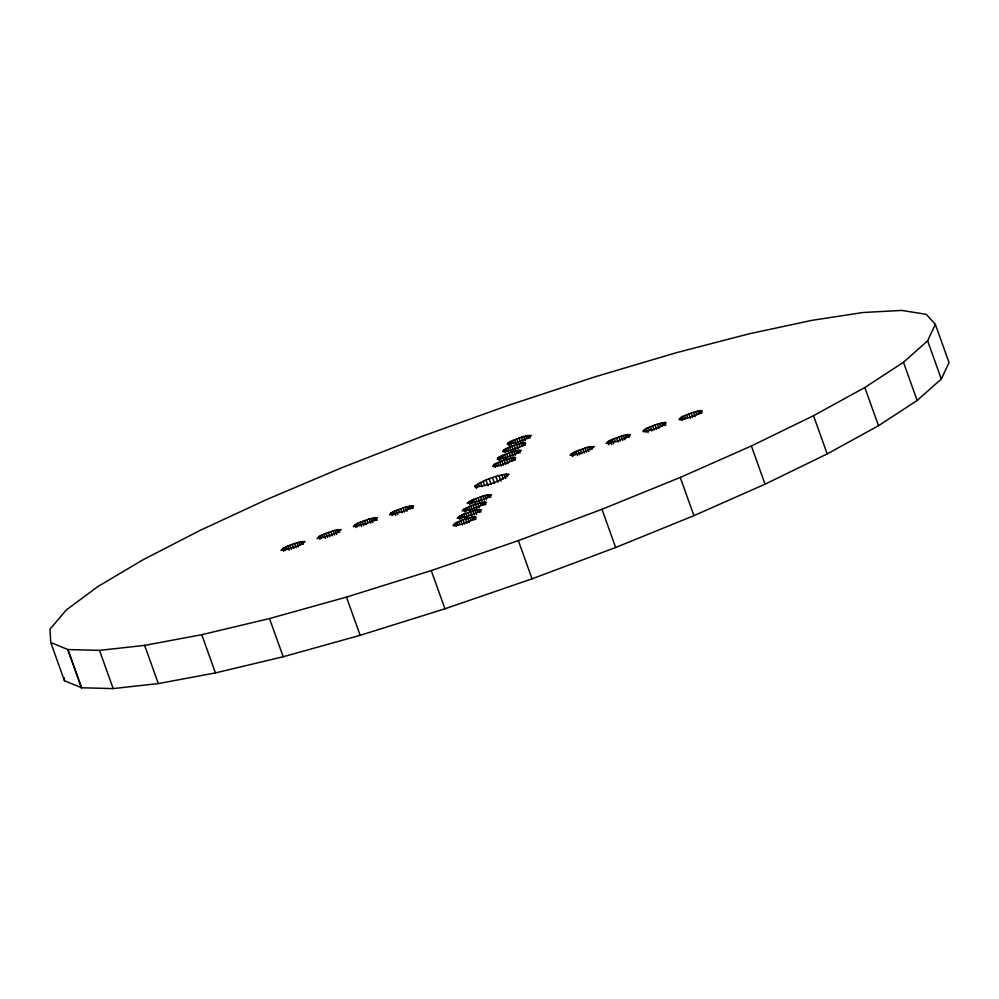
<?xml version="1.0" encoding="UTF-8"?>
<svg xmlns="http://www.w3.org/2000/svg" width="999" height="999" viewBox="0 0 999 999"><rect width="100%" height="100%" fill="white"/><g stroke="black" fill="none" stroke-linecap="round" stroke-linejoin="round"><path stroke-width="1.5" d="M50.762 642.519L67.944 649.562L99.5 650.374L144.63 645.379L201.761 634.702L269.505 618.543L346.466 597.102L431.256 570.579L518.356 540.609L601.972 509.278L680.257 477.435L751.373 445.966L813.511 415.696L864.822 387.512L903.471 362.262L927.621 340.809L935.364 324.4L926.298 314.323L901.76 310.414L863.136 312.5L811.837 320.354L749.225 333.803L676.698 352.622L595.654 376.635L508.491 405.282L422.902 436.039L341.733 467.732L266.795 499.488L199.937 530.469L142.982 559.802L97.777 586.625L66.146 610.077L49.95 629.27L50.762 642.519L64.448 680.731L81.618 687.774L113.174 688.586L158.317 683.591L215.447 672.914L283.192 656.755L360.152 635.314L444.942 608.778L532.042 578.821L615.646 547.489L693.93 515.646L765.059 484.178L827.197 453.908L878.496 425.724L917.144 400.474L941.308 379.021L949.05 362.612L935.364 324.4M475.324 485.564L474.737 486.813C486.55 486.313 499.612 481.718 508.978 474.5L508.628 474.113C496.94 474.812 485.339 479.582 475.324 485.564L476.348 488.399M508.154 442.882L507.192 444.305L518.156 442.07L528.421 437.824L531.368 435.427L523.751 436.438L512.562 440.534L508.154 442.882L509.165 445.704M498.189 457.692L497.227 459.115L508.191 456.88L518.456 452.634L521.403 450.249L513.786 451.261L502.597 455.344L498.189 457.692L499.2 460.527M571.403 453.746L570.117 455.282L580.556 453.309L591.033 449.051L594.38 446.553L587.287 447.327L576.036 451.361L571.403 453.746L572.415 456.58M607.567 441.858L606.281 443.394L616.72 441.421L627.197 437.175L630.544 434.665L623.451 435.439L612.2 439.473L607.567 441.858L608.578 444.692M468.818 501.81L467.195 503.446L477.085 501.735L487.774 497.49L491.508 494.88L484.94 495.417L473.676 499.375L468.818 501.81L469.83 504.632M463.836 509.215L462.212 510.851L472.102 509.14L482.792 504.907L486.525 502.297L479.957 502.834L468.681 506.78L463.836 509.215L464.847 512.05M458.853 516.62L457.23 518.256L467.12 516.558L477.809 512.312L481.543 509.702L474.975 510.239L463.698 514.198L458.853 516.62L459.865 519.455M282.705 548.463L281.019 550.474L294.83 547.127L302.51 543.731L305.032 541.47L296.928 542.707L285.814 546.853L282.705 548.463L283.716 551.286M318.843 536.575L317.158 538.586L330.969 535.252L338.649 531.855L341.183 529.582L333.067 530.831L321.965 534.977L318.843 536.575L319.867 539.41M355.007 524.7L353.321 526.71L367.132 523.364L374.812 519.967L377.347 517.707L369.23 518.943L358.117 523.089L355.007 524.7L356.019 527.522M391.171 512.812L389.485 514.822L403.296 511.476L410.976 508.091L413.499 505.819L405.394 507.067L394.28 511.213L391.171 512.812L392.182 515.646M504.32 449.575C496.028 456.118 523.464 446.316 524.775 444.468C530.269 438.773 506.093 447.964 504.32 449.575L505.332 452.397M494.355 464.385C486.063 470.941 513.498 461.126 514.797 459.29C520.304 453.583 496.128 462.787 494.355 464.385L495.367 467.22M644.967 429.245C635.352 436.251 663.611 426.236 664.772 424.513C671.803 418.444 646.341 427.722 644.967 429.245L645.978 432.067M681.106 417.357C671.503 424.375 699.762 414.348 700.911 412.637C707.954 406.568 682.492 415.834 681.106 417.357L682.13 420.192M455.194 523.276C445.616 530.257 472.402 520.916 474.313 518.931C482.692 512.462 456.343 521.84 455.194 523.276L456.206 526.111M927.621 340.809L941.308 379.021M903.471 362.262L917.144 400.474M864.822 387.512L878.496 425.724M813.511 415.696L827.197 453.908M751.373 445.966L765.059 484.178M700.873 410.577L701.885 413.411M699.462 410.789L700.474 413.623M697.739 411.163L698.751 413.986M695.754 411.675L696.765 414.51M693.531 412.337L695.054 416.583M691.133 413.124L692.657 417.37M688.786 413.961L690.309 418.206M686.563 414.835L687.574 417.669M684.502 415.709L685.526 418.531M682.679 416.558L683.691 419.38M664.722 422.452L665.734 425.287M663.311 422.677L664.323 425.499M661.6 423.039L662.612 425.874M680.257 477.435L693.93 515.646M659.602 423.551L660.626 426.386M657.379 424.213L658.903 428.459M654.994 425L656.518 429.245M652.647 425.849L654.17 430.094M650.411 426.71L651.935 430.956M648.363 427.584L649.375 430.419M646.528 428.434L648.051 432.679M628.558 434.34L629.582 437.175M627.16 434.553L628.171 437.387M625.436 434.927L626.448 437.749M623.451 435.439L624.974 439.685M621.228 436.101L622.739 440.347M618.831 436.888L620.354 441.133M616.483 437.724L618.006 441.97M614.26 438.598L615.272 441.433M612.2 439.473L613.723 443.718M610.364 440.322L611.888 444.567M608.803 441.121L609.815 443.956M590.996 446.441L592.007 449.275M589.273 446.803L590.284 449.637M587.287 447.327L588.811 451.573M585.064 447.989L586.588 452.235M582.667 448.776L584.19 453.022M601.972 509.278L615.646 547.489M580.319 449.612L581.843 453.858M578.096 450.487L579.62 454.732M576.036 451.361L577.559 455.606M574.2 452.21L575.224 455.032M572.639 453.009L573.651 455.844M529.083 435.227L530.094 438.062M527.597 435.477L528.608 438.311M525.811 435.889L526.823 438.723M523.751 436.438L525.274 440.684M524.1 442.632L525.112 445.467M521.478 437.137L523.001 441.383M522.614 442.894L523.626 445.716M519.08 437.937L520.604 442.182M520.829 443.294L521.84 446.128M518.768 443.843L519.792 446.678M516.758 438.798L518.281 443.044M519.118 450.037L520.129 452.872M516.495 444.543L518.019 448.788M514.572 439.66L516.083 443.906M517.632 450.299L518.643 453.121M512.562 440.534L513.573 443.369M514.098 445.342L515.621 449.587M515.846 450.699L516.858 453.534M510.789 441.371L511.8 444.205M513.786 451.261L515.309 455.507M511.775 446.203L513.299 450.449M509.303 442.17L510.314 444.992M514.135 457.455L515.147 460.277M511.513 451.948L513.036 456.193M509.59 447.077L511.101 451.323M512.649 457.704L513.661 460.539M507.579 447.939L508.591 450.774M509.115 452.759L510.639 457.005M510.864 458.116L511.875 460.939M505.806 448.776L506.83 451.61M508.803 458.666L509.815 461.501M506.793 453.608L507.804 456.443M506.53 459.365L508.054 463.598M504.607 454.483L506.118 458.728M502.597 455.344L504.12 459.59M504.133 460.164L505.656 464.41M500.824 456.193L501.835 459.016M501.81 461.014L503.334 465.259M506.181 474.038L507.192 476.873M499.338 456.98L500.349 459.815M504.195 474.35L505.719 478.596M499.625 461.888L501.136 466.133M497.614 462.762L498.626 465.584M501.773 474.862L503.296 479.108M495.841 463.598L496.853 466.433M498.963 475.599L500.998 481.256M495.829 476.523L497.852 482.18M518.356 540.609L532.042 578.821M492.457 477.634L494.48 483.291M489.135 478.821L491.171 484.49M486.001 480.057L488.024 485.714M489.835 494.43L490.846 497.265M488.511 494.605L489.522 497.44M483.091 481.281L484.615 485.526M486.863 494.942L487.887 497.764M480.507 482.48L482.03 486.725M484.94 495.417L486.463 499.662M478.309 483.616L479.32 486.451M482.779 496.041L484.29 500.287M484.852 501.835L485.864 504.67M483.528 502.022L484.54 504.845M476.56 484.652L477.572 487.487M480.407 496.803L481.93 501.048M481.88 502.347L482.892 505.182M478.034 497.639L479.557 501.885M479.957 502.834L480.969 505.656M477.784 503.446L479.308 507.692M479.87 509.253L480.881 512.075M475.774 498.501L476.785 501.336M478.546 509.428L479.557 512.262M473.676 499.375L475.187 503.621M475.424 504.208L476.948 508.454M476.898 509.752L477.909 512.587M471.778 500.237L472.789 503.059M474.975 510.239L476.498 514.485M473.051 505.044L474.575 509.29M470.142 501.048L471.153 503.883M472.802 510.864L474.325 515.109M474.887 516.658L475.899 519.492M470.791 505.906L472.315 510.152M473.563 516.833L474.575 519.667M468.681 506.78L470.204 511.026M470.442 511.625L471.965 515.871M471.915 517.157L472.927 519.992M466.795 507.642L467.807 510.477M468.069 512.45L469.08 515.284M469.992 517.644L471.004 520.479M465.159 508.454L466.171 511.288M467.819 518.269L469.343 522.514M465.809 513.324L467.332 517.569M463.698 514.198L465.222 518.444M465.459 519.03L466.983 523.276M461.813 515.047L462.824 517.882M463.086 519.855L464.61 524.1M460.177 515.871L461.188 518.693M460.826 520.729L462.35 524.975M458.716 521.603L459.74 524.425M456.83 522.452L457.842 525.287M412.162 505.606L413.186 508.429M410.926 505.731L411.938 508.566M409.365 506.031L410.377 508.866M431.256 570.579L444.942 608.778M407.505 506.468L408.516 509.303M405.394 507.067L406.918 511.313M403.072 507.792L404.583 512.037M400.674 508.616L402.197 512.862M398.376 509.478L399.4 512.3M396.241 510.339L397.752 514.585M394.28 511.213L395.804 515.459M392.582 512.037L393.594 514.872M376.011 517.482L377.023 520.317M374.762 517.619L375.786 520.454M373.201 517.919L374.213 520.741M371.341 518.356L372.864 522.602M369.23 518.943L370.754 523.189M366.908 519.68L367.919 522.502M364.51 520.491L366.034 524.737M362.225 521.353L363.736 525.599M360.077 522.227L361.588 526.473M358.117 523.089L359.141 525.924M356.418 523.926L357.43 526.76M338.611 529.507L339.623 532.342M337.038 529.795L338.049 532.629M335.177 530.244L336.7 534.49M333.067 530.831L334.59 535.077M330.744 531.555L332.267 535.801M328.359 532.38L329.87 536.625M326.061 533.241L327.585 537.487M323.913 534.115L325.437 538.361M346.466 597.102L360.152 635.314M321.965 534.977L322.977 537.812M320.254 535.814L321.266 538.636M302.46 541.383L303.471 544.218M300.899 541.683L301.91 544.505M299.038 542.12L300.05 544.954M296.928 542.707L298.439 546.952M294.593 543.444L296.116 547.689M292.207 544.255L293.731 548.501M289.91 545.117L291.433 549.363M287.762 545.991L289.285 550.237M285.814 546.853L286.825 549.687M284.116 547.689L285.127 550.524M269.505 618.543L283.192 656.755M201.761 634.702L215.447 672.914M144.63 645.379L158.317 683.591M99.5 650.374L113.174 688.586M67.944 649.562L81.618 687.774M67.745 649.487L81.419 687.699M64.261 677.784L64.448 680.731"/></g></svg>
